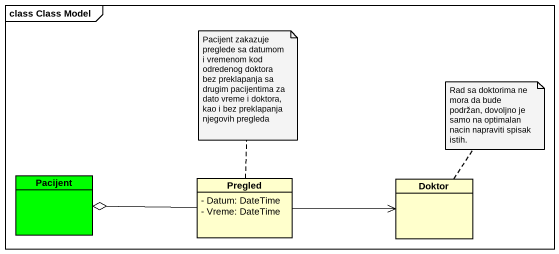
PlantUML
@startuml
mainframe class Class Model
hide circle
hide empty members
skinparam classAttributeIconSize 0
class Pacijent #00FF00
class Pregled {
  - Datum: DateTime
  - Vreme: DateTime
}
class Doktor
Pregled -left-o Pacijent
Pregled -right-> Doktor
note top of Pregled : Pacijent zakazuje preglede sa datumom i vremenom kod odredenog doktora bez preklapanja sa drugim pacijentima za dato vreme i doktora, kao i bez preklapanja njegovih pregleda
note top of Doktor : Rad sa doktorima ne mora da bude podržan, dovoljno je samo na optimalan nacin napraviti spisak istih.
@enduml
